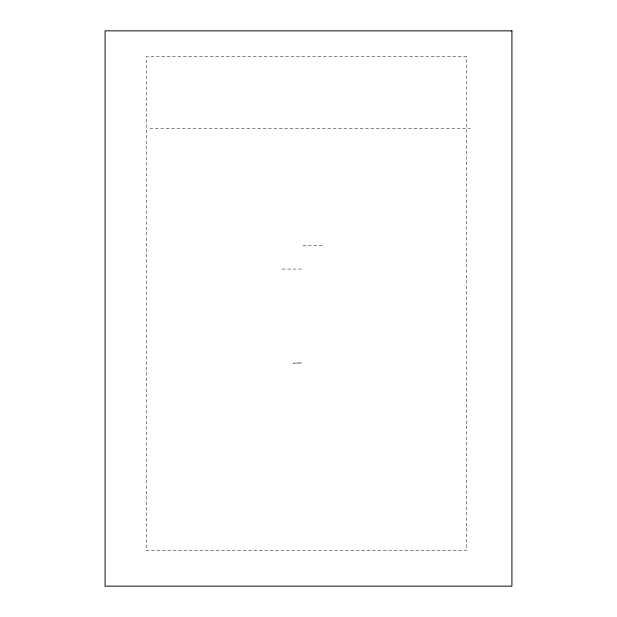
<?xml version="1.0" encoding="UTF-8"?>
<svg xmlns="http://www.w3.org/2000/svg" width="617" height="617" viewBox="0 0 617 617"><rect width="100%" height="100%" fill="white"/><g stroke="black" fill="none" stroke-linecap="round" stroke-linejoin="round"><path stroke-width="0.46" stroke-dasharray="3.08 2.31" d="M149.854 128.259L470.2 128.259M302.978 245.659L323.308 245.659M282.17 269.043L302.492 269.043M293.306 363.128L301.89 362.943L293.33 363.128M466.568 56.772L146.221 56.772L146.221 550.487L466.568 550.487L466.568 56.772"/><path stroke-width="0.93" d="M511.917 30.85L105.083 30.85L105.083 586.15L511.917 586.15L511.917 30.85"/></g></svg>
